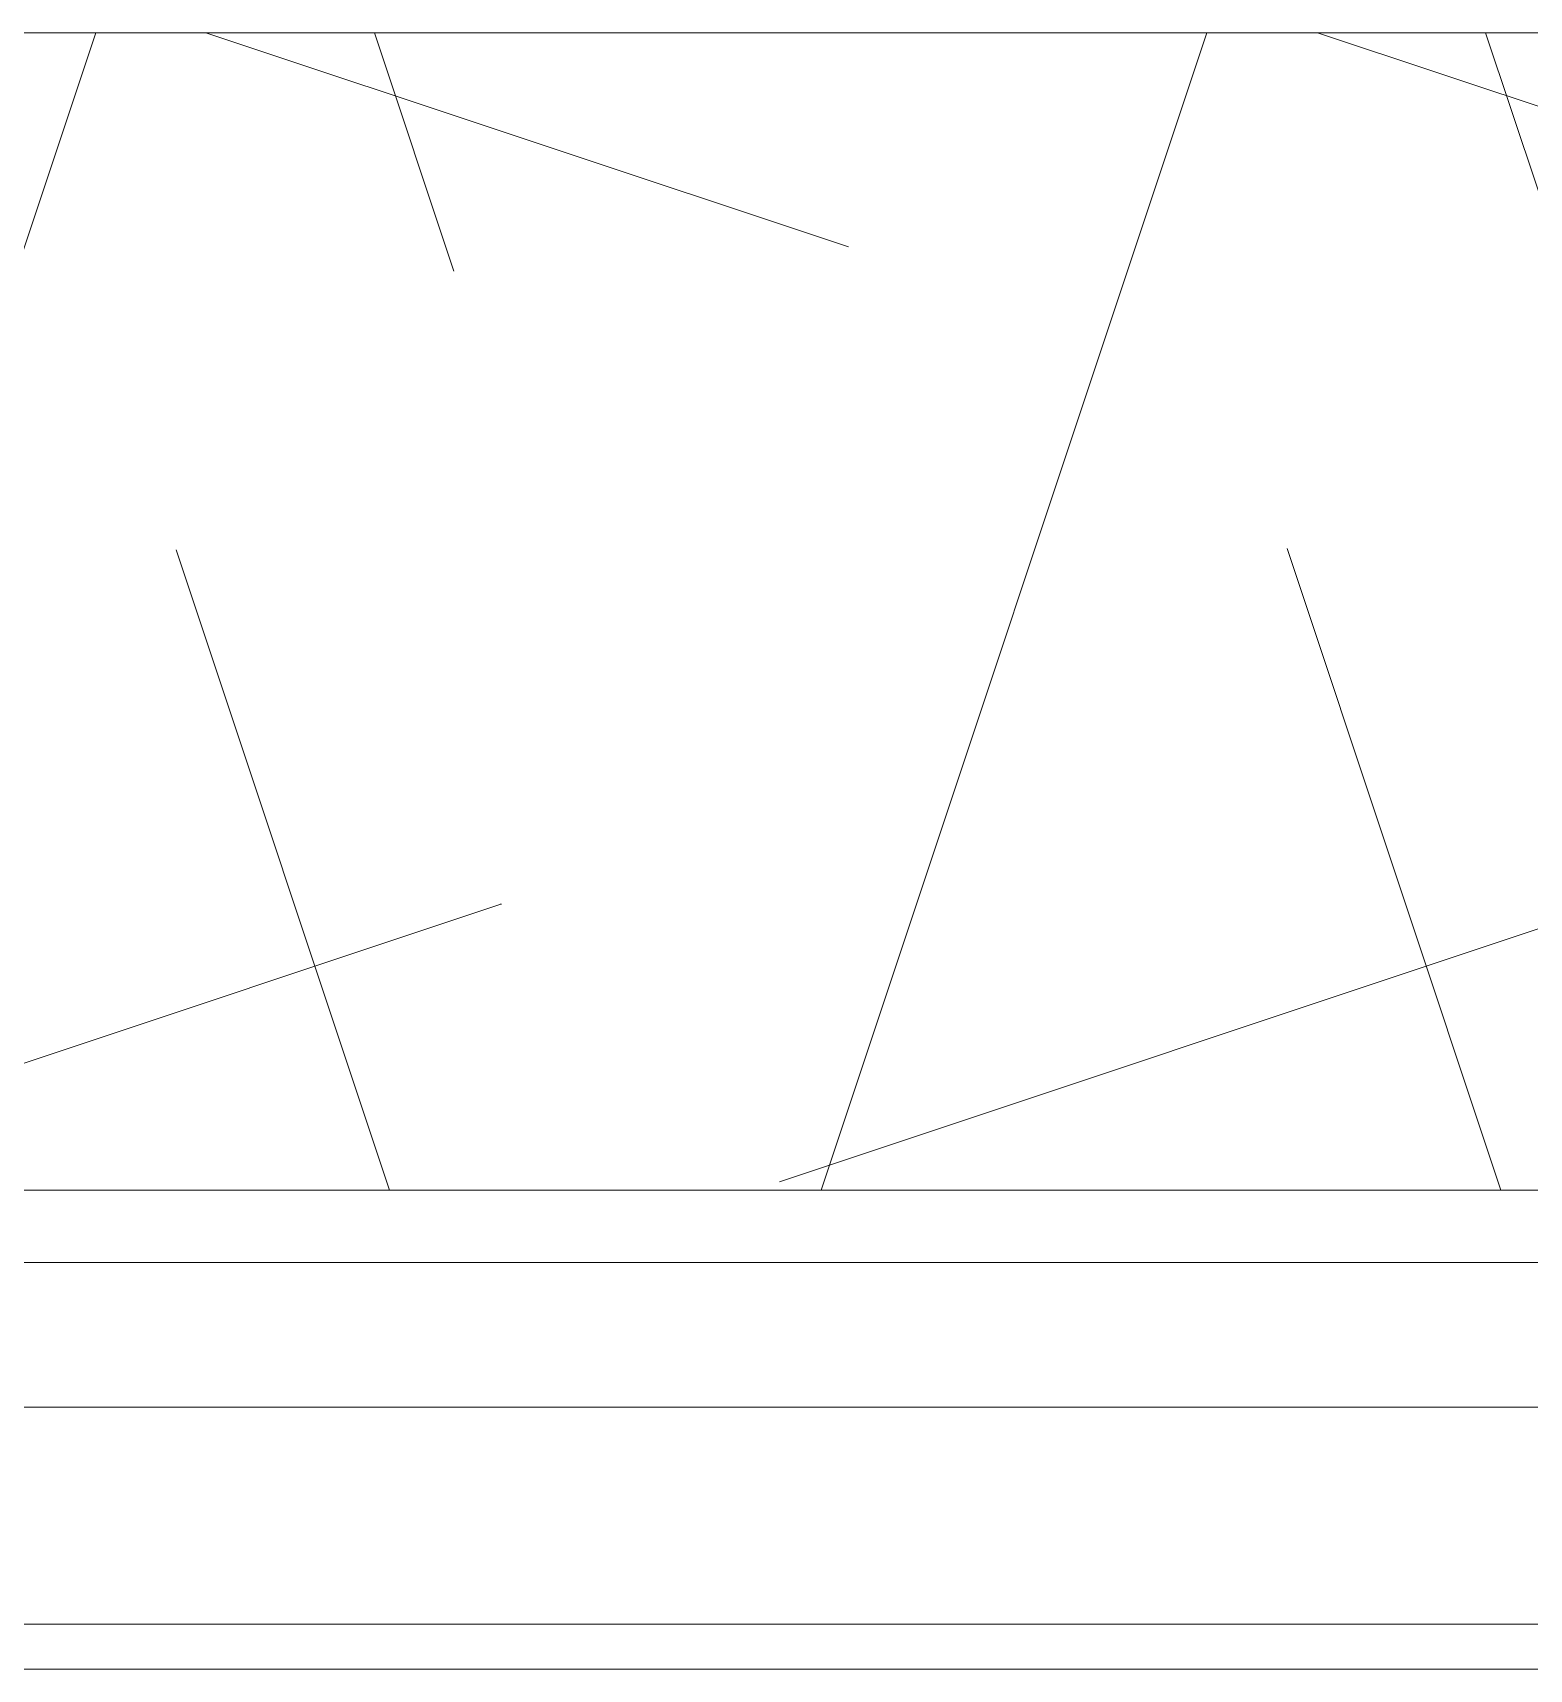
# Model space of a CAD drawing. Header units: inches. Extents: x 21035 to 27089, y -23277 to -20247.
# Drawn here: x 25327.83 to 25338.17, y -22798.62 to -22787.3 of the extents above; entities that cross this region are included whole.
import ezdxf

# ---------------------------------------------------------------- set-up
doc = ezdxf.new("R2010")
doc.units = ezdxf.units.IN
doc.header["$MEASUREMENT"] = 0
doc.linetypes.add('Grid Line 1_2_', pattern=[0.875, 0.5, -0.125, 0.125, -0.125])
for name, color, linetype, lineweight in [('A-WALL', 113, 'Continuous', 13), ('A-WALL-PATT', 111, 'Continuous', 25), ('S-GRID', 1, 'Continuous', 9)]:
    doc.layers.add(name, color=color, linetype=linetype, lineweight=lineweight)

msp = doc.modelspace()

# ---------------------------------------------------------------- hatches: boundary and pattern name
at = {"layer": 'A-WALL-PATT', "lineweight": 9}
h = msp.add_hatch(dxfattribs=at)
h.set_pattern_fill('FP_11', color=8, style=0, pattern_type=2)
h.set_pattern_definition([(161.57, (0.96, 0.96), (-7.6802237, -0.0009796), [0, -54.643, 6.067, 0]), (18.43, (-0.96, 0.96), (-7.6802237, 0.0009796), [0, -54.643, 6.067, 0]), (108.43, (0.96, 0.96), (3.8382953, -19.20136532), [18.211, -42.499]), (71.57, (-0.96, 0.96), (3.8382953, 19.20136532), [18.211, -42.499])])
h.paths.add_polyline_path([(25135.63913, -22795.30281), (25347.76523, -22795.30281), (25347.76523, -22787.30281), (25113.26523, -22787.30281), (25113.26523, -22795.30281), (25118.09275, -22795.30281)], flags=0)
h = msp.add_hatch(dxfattribs=at)
h.set_pattern_fill('FP_13', color=8, style=0, pattern_type=2)
h.set_pattern_definition([(0, (0, 0), (30.72, 7.68), [2.534, -20.506, 2.534, -20.506, -122.88]), (0, (0, 0), (30.72, 7.68), [-46.08, 2.534, -43.546, 2.534, -20.506, -53.76]), (0, (0, 0), (30.72, 7.68), [-115.2, 2.534, -12.826, 2.534, -35.866]), (120, (11.52, 3.84), (-22.0110751, 22.7643004), [2.534, -20.506, 2.534, -20.506, -122.88]), (120, (11.52, 3.84), (-22.0110751, 22.7643004), [-46.08, 2.534, -43.546, 2.534, -20.506, -53.76]), (120, (11.52, 3.84), (-22.0110751, 22.7643004), [-115.2, 2.534, -12.826, 2.534, -35.866]), (240, (15.36, 19.2), (-8.7089249, -30.4443004), [2.534, -20.506, 2.534, -20.506, -122.88]), (240, (15.36, 19.2), (-8.7089249, -30.4443004), [-46.08, 2.534, -43.546, 2.534, -20.506, -53.76]), (240, (15.36, 19.2), (-8.7089249, -30.4443004), [-115.2, 2.534, -12.826, 2.534, -35.866])])
h.paths.add_polyline_path([(25346.19563, -22795.80281), (25347.76523, -22795.80281), (25347.76523, -22795.30281), (25113.26523, -22795.30281), (25113.26523, -22795.80281), (25328.64925, -22795.80281)], flags=0)
h = msp.add_hatch(dxfattribs=at)
h.set_pattern_fill('FP_14', color=8, style=0, pattern_type=2)
h.set_pattern_definition([(0, (0, 0), (0, 24), []), (90, (0, 0), (-24, 1e-15), [])])
h.paths.add_polyline_path([(25328.64925, -22796.80281), (25347.76523, -22796.80281), (25347.76523, -22795.80281), (25113.26523, -22795.80281), (25113.26523, -22796.80281), (25311.10288, -22796.80281)], flags=0)

# ---------------------------------------------------------------- linework, layer by layer
at = {"layer": 'A-WALL', "color": 7}
for p, q in [((25116.39023, -22787.30281), (25347.76523, -22787.30281)), ((25113.26523, -22795.30281), (25347.76523, -22795.30281)), ((25113.26523, -22795.80281), (25347.76523, -22795.80281)), ((25112.51523, -22796.80281), (25348.51523, -22796.80281)), ((25112.51523, -22798.30281), (25348.51523, -22798.30281)), ((25348.51523, -22798.61531), (25112.51523, -22798.61531))]:
    msp.add_line(p, q, dxfattribs=at)
at = {"layer": 'S-GRID', "linetype": 'Grid Line 1_2_'}
for p, q in [((26557.32365, -22787.30281), (21678.63847, -22787.30281)), ((26557.32365, -22787.30281), (21678.63847, -22787.30281)), ((26557.32365, -22795.30281), (21678.63847, -22795.30281)), ((26557.32365, -22795.30281), (21678.63847, -22795.30281))]:
    msp.add_line(p, q, dxfattribs=at)

doc.saveas('drawing.dxf')
